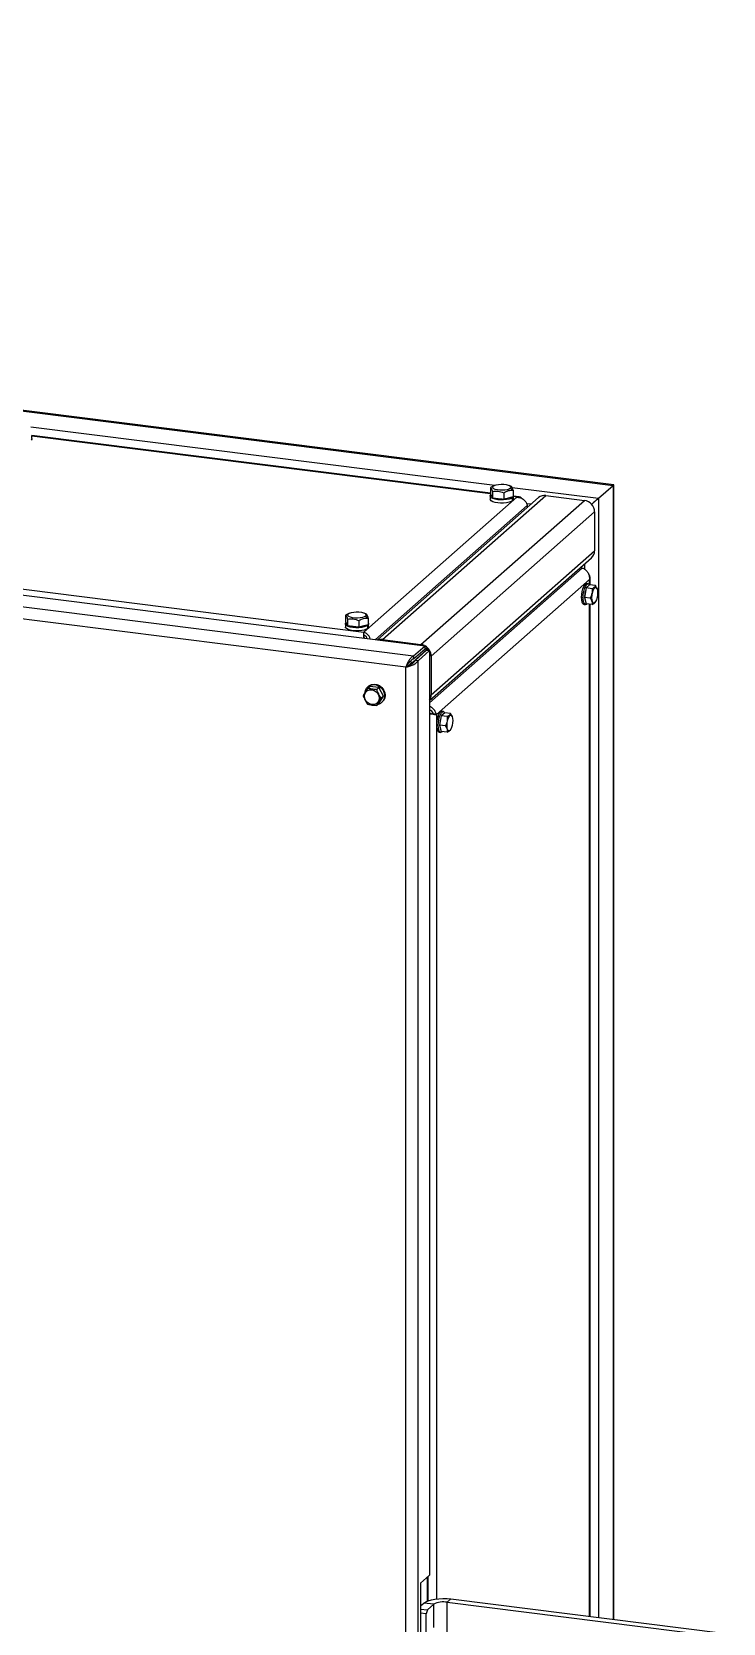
# Paper-space layout '_Dimetrico' of a CAD drawing. Header units: millimetres. Extents: x -872 to 994, y -625 to 651.
# Drawn here: x 664 to 993, y -107 to 651 of the extents above; entities that cross this region are included whole.
import ezdxf

# ---------------------------------------------------------------- set-up
doc = ezdxf.new("R2010")
doc.units = ezdxf.units.MM

psp = doc.layouts.new('_Dimetrico')

# ---------------------------------------------------------------- linework, layer by layer
at = {"color": 7, "linetype": 'Continuous', "lineweight": 25}
for p, q in [((-771.48, 650.64), (940.33, 434.97)), ((940.64, 435.27), (-770.47, 650.85)), ((-869.72, 569.94), (845.44, 353.85)), ((-864.24, 574.77), (850.92, 358.68)), ((841.71, 348.47), (-869.16, 564.02)), ((663.15, 462.91), (884.1, 435.07)), ((881.99, 431.29), (663.71, 458.79)), ((663.71, 457.23), (663.71, 458.74)), ((882, 430.99), (663.71, 458.49)), ((883.33, 434.65), (881.99, 434.03)), ((883.28, 434.62), (881.99, 434.03)), ((881.99, 434.03), (881.99, 431.01)), ((882.92, 432.13), (882.92, 429.11)), ((883.92, 435), (883.3, 434.73)), ((891.97, 434.52), (890.86, 435)), ((891.49, 433.59), (892.79, 432.67)), ((892.32, 434.04), (933.4, 428.86)), ((892.79, 432.67), (892.79, 429.65)), ((933.4, 428.86), (940.33, 434.97)), ((940.33, 434.97), (940.33, -104.74)), ((940.67, -104.78), (940.67, 435.23)), ((821.65, 365.19), (894.48, 429.42)), ((827.27, 361.66), (899.5, 425.36)), ((904.93, 429.16), (828.24, 361.54)), ((830.58, 361.57), (908.36, 430.16)), ((848.92, 359.26), (926.7, 427.85)), ((881.89, 429.86), (881.89, 428.35)), ((881.99, 431.01), (882.92, 429.11)), ((882.92, 429.11), (888.32, 428.43)), ((888.32, 431.45), (888.32, 428.43)), ((888.32, 428.43), (892.79, 429.65)), ((892.53, 427.71), (892.53, 429.21)), ((895.53, 429.58), (892.89, 429.91)), ((892.89, 428.35), (892.89, 429.86)), ((894.48, 429.42), (892.89, 429.62)), ((899.12, 426.43), (901.49, 426.13)), ((899.5, 425.36), (899.5, 424.38)), ((908.36, 430.16), (926.7, 427.85)), ((933.4, 428.86), (933.4, -103.86)), ((853.78, 353.74), (931.56, 422.34)), ((931.56, 422.34), (931.56, 403.86)), ((853.78, 335.26), (931.56, 403.86)), ((582.18, 395.36), (821.65, 365.19)), ((852.99, 332.53), (930.14, 400.57)), ((925.69, 395.66), (852.99, 331.55)), ((925.69, 395.66), (924.71, 395.79)), ((926.7, 397.54), (926.7, 395.16)), ((929.09, 390.18), (856.26, 325.94)), ((929.18, 387.61), (927.54, 386.17)), ((928.52, 388.14), (927.77, 388.24)), ((929.09, 387.71), (929.09, 390.18)), ((931.98, 387.26), (929.18, 387.61)), ((929.38, 387.59), (929.38, 391.2)), ((932.69, 385.76), (931.98, 387.26)), ((925.38, 381.72), (926.12, 381.62)), ((927.54, 386.17), (926.73, 381.68)), ((929.53, 381.33), (926.73, 381.68)), ((926.73, 381.68), (927.54, 378.63)), ((930.35, 385.82), (927.54, 386.17)), ((930.31, 381.54), (929.53, 381.33)), ((931.82, 379.32), (932.02, 379.67)), ((932.76, 385.56), (932.7, 385.77)), ((814.39, 373.85), (813.05, 373.23)), ((814.34, 373.82), (813.05, 373.23)), ((813.05, 373.23), (813.05, 370.21)), ((813.98, 371.33), (813.98, 368.31)), ((814.98, 374.2), (814.35, 373.93)), ((823.02, 373.72), (821.91, 374.2)), ((822.55, 372.79), (823.85, 371.87)), ((823.85, 371.87), (823.85, 368.85)), ((926.52, 378.31), (927.27, 378.22)), ((930.35, 378.28), (927.54, 378.63)), ((929.09, -103.32), (929.09, 378.44)), ((929.38, -103.36), (929.38, 378.4)), ((812.95, 369.06), (812.95, 367.55)), ((813.05, 370.21), (813.98, 368.31)), ((813.98, 368.31), (819.38, 367.63)), ((819.38, 370.65), (819.38, 367.63)), ((819.38, 367.63), (823.85, 368.85)), ((821.65, 364.59), (821.65, 365.19)), ((823.59, 366.9), (823.59, 368.41)), ((823.95, 367.55), (823.95, 369.06)), ((821.78, 363.13), (821.93, 362.33)), ((830.58, 361.57), (848.92, 359.26)), ((851.94, 357.02), (845.01, 350.91)), ((845.44, 353.85), (850.92, 358.68)), ((845.44, 352.43), (850.92, 357.26)), ((846.11, 351.68), (851.59, 356.51)), ((847.51, 351.5), (852.99, 356.34)), ((850.81, 357.17), (851.94, 357.02)), ((850.92, 357.26), (850.92, 358.68)), ((852.25, 357.32), (850.92, 357.49)), ((851.59, 356.51), (852.99, 356.34)), ((851.94, 357.02), (851.94, 356.47)), ((852.28, 356.43), (852.28, 357.28)), ((852.99, 356.34), (852.99, -83.76)), ((842.24, 348.94), (841.71, 348.47)), ((841.71, -621.68), (841.71, 348.47)), ((843.63, 351.09), (845.01, 350.91)), ((845.01, 350.91), (845.01, 350.43)), ((845.44, 353.85), (845.44, 352.43)), ((847.51, 351.5), (846.11, 351.68)), ((847.51, -622.97), (847.51, 351.5)), ((853.78, 353.74), (853.78, 335.26)), ((822, 334.63), (821.37, 334.89)), ((823.53, 338.39), (824.59, 339.32)), ((823.9, 339.43), (823.62, 339.18)), ((828.91, 338.78), (824.59, 339.32)), ((827.85, 337.84), (828.91, 338.78)), ((831.07, 334.73), (828.91, 338.78)), ((828.91, 331.23), (831.07, 334.73)), ((829.02, 333.74), (830.01, 333.8)), ((830.01, 333.8), (831.07, 334.73)), ((827.85, 330.3), (828.91, 331.23)), ((830.23, 331.68), (830.52, 331.93)), ((831.13, 332.61), (830.52, 331.93)), ((831.13, 332.61), (830.84, 332.36)), ((855.66, 326.02), (856.26, 325.94)), ((856.26, 325.94), (856.26, -95)), ((860.23, 326.81), (858.6, 325.37)), ((859.57, 327.34), (858.83, 327.43)), ((863.04, 326.46), (860.23, 326.81)), ((863.75, 324.96), (863.04, 326.46)), ((856.43, 320.91), (857.18, 320.82)), ((858.6, 325.37), (857.78, 320.88)), ((860.59, 320.53), (857.78, 320.88)), ((857.78, 320.88), (858.6, 317.83)), ((861.41, 325.02), (858.6, 325.37)), ((861.36, 320.74), (860.59, 320.53)), ((862.88, 318.52), (863.08, 318.87)), ((863.82, 324.76), (863.76, 324.97)), ((857.58, 317.51), (858.32, 317.42)), ((861.41, 317.48), (858.6, 317.83)), ((852.99, -83.76), (848.75, -87.5)), ((848.75, -87.5), (848.75, -181.78)), ((851.94, -84.68), (851.94, -96.02)), ((852.28, -95.89), (852.28, -84.39)), ((848.75, -98.34), (850.32, -96.96)), ((854.99, -97.55), (850.32, -96.96)), ((851.99, -100.2), (854.99, -97.55)), ((854.99, -108.59), (854.99, -97.55)), ((863.21, -95.02), (861.44, -96.58)), ((861.44, -162.58), (861.44, -96.58)), ((861.44, -96.58), (990.99, -112.9)), ((863.21, -95.02), (992.76, -111.34)), ((848.75, -99.79), (851.99, -100.2)), ((851.46, -102.08), (848.75, -101.74)), ((851.99, -100.2), (851.46, -102.08)), ((851.46, -165.25), (851.46, -102.08))]:
    psp.add_line(p, q, dxfattribs=at)
at = {"color": 7, "linetype": 'Continuous', "lineweight": 25, "flags": 128}
for points in [[(663.71, 457.23), (663.68, 457.04), (663.36, 456.58)], [(891.49, 433.59), (890.89, 433.22), (890, 432.93), (888.9, 432.73), (887.68, 432.64), (886.44, 432.68), (885.27, 432.82), (884.27, 433.07), (883.53, 433.41), (883.1, 433.8), (883.01, 434.22), (883.28, 434.62)], [(883.28, 434.62), (883.89, 434.99), (884.77, 435.28), (885.87, 435.48), (887.09, 435.56), (888.34, 435.53), (889.51, 435.38), (890.5, 435.13), (891.25, 434.8), (891.68, 434.41), (891.76, 433.99), (891.49, 433.59)], [(892.53, 427.71), (891.85, 427.28), (890.87, 426.93), (889.65, 426.68), (888.28, 426.54), (886.84, 426.53), (885.44, 426.64), (884.18, 426.86), (883.13, 427.19), (882.38, 427.6), (881.96, 428.06), (881.89, 428.35)], [(892.53, 429.21), (891.85, 428.79), (890.87, 428.44), (889.65, 428.19), (888.28, 428.05), (886.84, 428.04), (885.44, 428.15), (884.18, 428.37), (883.13, 428.7), (882.38, 429.11), (881.96, 429.57), (881.92, 430.04), (882.24, 430.51)], [(892.79, 430.21), (892.82, 430.16), (892.86, 429.68), (892.53, 429.21)], [(892.89, 428.35), (892.86, 428.17), (892.53, 427.71)], [(925.38, 381.72), (925.45, 383.11), (925.66, 384.51), (925.99, 385.82), (926.41, 386.92), (926.89, 387.72), (927.4, 388.16), (927.77, 388.24)], [(926.12, 381.62), (926.2, 383.01), (926.4, 384.42), (926.73, 385.72), (927.16, 386.82), (927.64, 387.63), (928.14, 388.07), (928.63, 388.12), (929.05, 387.76), (929.15, 387.59)], [(930.31, 381.54), (930.37, 382.69), (930.56, 383.84), (930.85, 384.88), (931.22, 385.71), (931.63, 386.25), (932.04, 386.44), (932.41, 386.26), (932.71, 385.74), (932.9, 384.92), (932.96, 383.88)], [(926.52, 378.31), (926.41, 378.34), (925.99, 378.69), (925.66, 379.41), (925.45, 380.45), (925.38, 381.72)], [(928, 378.57), (927.64, 378.29), (927.16, 378.25), (926.73, 378.6), (926.4, 379.32), (926.2, 380.36), (926.12, 381.62)], [(932.96, 383.88), (932.9, 382.73), (932.71, 381.58), (932.41, 380.53), (932.04, 379.71), (931.63, 379.17), (931.22, 378.98), (930.85, 379.16), (930.56, 379.68), (930.37, 380.5), (930.31, 381.54)], [(822.55, 372.79), (821.95, 372.42), (821.06, 372.13), (819.96, 371.93), (818.74, 371.84), (817.49, 371.87), (816.33, 372.02), (815.33, 372.27), (814.59, 372.61), (814.15, 373), (814.07, 373.41), (814.34, 373.82)], [(814.34, 373.82), (814.94, 374.18), (815.83, 374.48), (816.93, 374.68), (818.15, 374.76), (819.4, 374.73), (820.57, 374.58), (821.56, 374.33), (822.31, 374), (822.74, 373.61), (822.82, 373.19), (822.55, 372.79)], [(823.59, 366.9), (822.91, 366.48), (821.93, 366.13), (820.71, 365.88), (819.33, 365.74), (817.9, 365.73), (816.5, 365.84), (815.24, 366.06), (814.19, 366.39), (813.43, 366.8), (813.02, 367.26), (812.95, 367.55)], [(823.59, 368.41), (822.91, 367.99), (821.93, 367.64), (820.71, 367.39), (819.33, 367.25), (817.9, 367.24), (816.5, 367.34), (815.24, 367.57), (814.19, 367.9), (813.43, 368.31), (813.02, 368.76), (812.97, 369.24), (813.3, 369.71)], [(823.85, 369.41), (823.87, 369.36), (823.92, 368.88), (823.59, 368.41)], [(823.95, 367.55), (823.92, 367.37), (823.59, 366.9)], [(830.58, 361.57), (829.63, 361.59), (828.84, 361.46)], [(850.66, 358.71), (849.87, 359.04), (848.92, 359.26)], [(822, 334.63), (822.17, 335.7), (822.67, 336.62), (823.45, 337.31), (824.43, 337.69), (825.51, 337.72), (826.6, 337.41), (827.58, 336.79), (828.35, 335.91), (828.85, 334.86), (829.02, 333.74)], [(829.02, 333.74), (828.85, 332.67), (828.35, 331.75), (827.58, 331.06), (826.6, 330.68), (825.51, 330.65), (824.43, 330.96), (823.45, 331.58), (822.67, 332.46), (822.17, 333.51), (822, 334.63)], [(822.29, 336.6), (822.45, 337.36), (823.01, 338.5)], [(823.01, 338.5), (823.89, 339.4), (825.02, 339.98), (826.3, 340.18), (827.63, 340.01), (828.9, 339.46), (830.02, 338.58), (830.88, 337.45), (831.42, 336.16), (831.6, 334.81), (831.4, 333.51), (830.84, 332.36)], [(823.9, 339.43), (824.17, 339.65), (825.3, 340.23), (826.58, 340.43), (827.91, 340.26), (829.18, 339.71), (830.3, 338.83), (831.16, 337.7), (831.71, 336.41), (831.89, 335.06), (831.69, 333.76), (831.13, 332.61)], [(856.43, 320.91), (856.5, 322.31), (856.71, 323.71), (857.04, 325.01), (857.47, 326.11), (857.95, 326.92), (858.45, 327.36), (858.83, 327.43)], [(857.18, 320.82), (857.25, 322.21), (857.46, 323.62), (857.79, 324.92), (858.21, 326.02), (858.7, 326.82), (859.2, 327.27), (859.68, 327.31), (860.11, 326.96), (860.21, 326.79)], [(857.58, 317.51), (857.47, 317.54), (857.04, 317.89), (856.71, 318.61), (856.5, 319.65), (856.43, 320.91)], [(859.06, 317.77), (858.7, 317.49), (858.21, 317.44), (857.79, 317.8), (857.46, 318.52), (857.25, 319.55), (857.18, 320.82)], [(861.36, 320.74), (861.43, 321.89), (861.62, 323.04), (861.91, 324.08), (862.28, 324.91), (862.69, 325.45), (863.1, 325.63), (863.47, 325.46), (863.76, 324.93), (863.95, 324.11), (864.02, 323.08)], [(864.02, 323.08), (863.95, 321.93), (863.76, 320.77), (863.47, 319.73), (863.1, 318.9), (862.69, 318.37), (862.28, 318.18), (861.91, 318.36), (861.62, 318.88), (861.43, 319.7), (861.36, 320.74)], [(850.32, -96.96), (851.19, -96.37), (852.38, -95.86), (853.86, -95.43), (855.56, -95.1), (857.41, -94.89), (859.36, -94.81), (861.31, -94.85), (863.21, -95.02)]]:
    psp.add_lwpolyline(points, dxfattribs=at)
at = {"color": 7, "linetype": 'Continuous', "lineweight": 25}
for centre, radius, start, end in [((887.27, 438.07), 9.54, 253.87026, 271.76823), ((888.33, 434.49), 5.88, 278.48866, 292.02756), ((907.75, 425.87), 4.33, 81.84159, 130.66121), ((925.89, 422.23), 5.68, 1.05871, 81.76054), ((927.23, 403.79), 4.33, 312.15804, 0.97766), ((934.95, 382.28), 8.12, 159.24756, 180.22751), ((818.33, 377.29), 9.57, 254.00835, 271.75546), ((819.38, 373.69), 5.88, 278.48866, 292.02756), ((848.09, 353.63), 5.69, 1.10044, 60.14782), ((849.33, 335.22), 4.45, 325.29935, 0.59222), ((827.61, 334.66), 3.97, 281.26344, 324.57956), ((866, 321.48), 8.12, 159.24756, 180.22751), ((859.6, -106.25), 9.84, 79.22613, 117.8883)]:
    psp.add_arc(centre, radius, start, end, dxfattribs=at)
for points, knots in [([(881.99, 434.03), (882.14, 433.92), (882.45, 433.71), (882.76, 432.66), (882.92, 432.13)], [0, 0, 0, 0, 0.499067, 1, 1, 1, 1]), ([(882.92, 432.13), (883.82, 432.23), (885.62, 432.42), (887.42, 431.77), (888.32, 431.45)], [0, 0, 0, 0, 0.499863, 1, 1, 1, 1]), ([(888.32, 431.45), (889.06, 431.86), (890.55, 432.69), (892.04, 432.68), (892.79, 432.67)], [0, 0, 0, 0, 0.499067, 1, 1, 1, 1]), ([(892.79, 432.67), (892.63, 433.2), (892.32, 434.25), (892.01, 434.46), (891.86, 434.57)], [0, 0, 0, 0, 0.4990672, 1, 1, 1, 1]), ([(940.33, 434.97), (940.49, 435.11), (940.7, 435.3), (940.64, 435.24), (940.62, 435.23)], [0, 0, 0, 0, 0.7556922, 1, 1, 1, 1]), ([(940.63, 435.24), (940.64, 435.25), (940.65, 435.26), (940.45, 435.08), (940.33, 434.97)], [0, 0, 0, 0, 0.413361, 1, 1, 1, 1]), ([(896.94, 428.7), (896.85, 428.82), (896.48, 429.33), (895.63, 429.69), (894.86, 429.51), (894.48, 429.42)], [0, 0, 0, 0, 0.12862, 0.56431, 1, 1, 1, 1]), ([(933.4, 428.86), (933.19, 428.68), (932.74, 428.28), (931.57, 427.25), (930.65, 426.44), (930.15, 426), (930.13, 425.98)], [0, 0, 0, 0, 0.282461, 0.6084541, 0.982085, 1, 1, 1, 1]), ([(930.13, 425.98), (930.47, 426.28), (931.16, 426.89), (932.11, 427.73), (932.92, 428.43), (933.25, 428.73), (933.4, 428.86)], [0, 0, 0, 0, 0.262146, 0.536573, 0.780924, 1, 1, 1, 1]), ([(929.09, 390.18), (929.23, 390.55), (929.5, 391.29), (929.25, 392.17), (928.79, 392.61), (928.68, 392.7)], [0, 0, 0, 0, 0.43569, 0.87138, 1, 1, 1, 1]), ([(931.98, 387.26), (931.88, 387), (931.67, 386.48), (930.79, 386.04), (930.35, 385.82)], [0, 0, 0, 0, 0.500142, 1, 1, 1, 1]), ([(930.35, 385.82), (930.38, 385.05), (930.44, 383.51), (929.84, 382.06), (929.53, 381.33)], [0, 0, 0, 0, 0.499067, 1, 1, 1, 1]), ([(929.53, 381.33), (929.84, 380.8), (930.44, 379.74), (930.38, 378.77), (930.35, 378.28)], [0, 0, 0, 0, 0.499067, 1, 1, 1, 1]), ([(930.35, 378.28), (930.81, 378.49), (931.5, 378.83), (931.69, 379.22), (931.76, 379.36)], [0, 0, 0, 0, 0.652621, 1, 1, 1, 1]), ([(813.05, 373.23), (813.2, 373.12), (813.51, 372.91), (813.82, 371.86), (813.98, 371.33)], [0, 0, 0, 0, 0.499067, 1, 1, 1, 1]), ([(813.98, 371.33), (814.88, 371.43), (816.68, 371.62), (818.48, 370.97), (819.38, 370.65)], [0, 0, 0, 0, 0.499863, 1, 1, 1, 1]), ([(819.38, 370.65), (820.12, 371.06), (821.61, 371.89), (823.1, 371.87), (823.85, 371.87)], [0, 0, 0, 0, 0.499067, 1, 1, 1, 1]), ([(823.85, 371.87), (823.69, 372.39), (823.38, 373.45), (823.07, 373.66), (822.91, 373.77)], [0, 0, 0, 0, 0.4990672, 1, 1, 1, 1]), ([(821.65, 365.19), (821.62, 364.92), (821.57, 364.37), (821.54, 363.26), (821.62, 362.52), (821.64, 362.37)], [0, 0, 0, 0, 0.442884, 0.885768, 1, 1, 1, 1]), ([(824.74, 361.98), (824.59, 362.4), (824.23, 363.41), (823.09, 364.6), (822.13, 364.99), (821.65, 365.19)], [0, 0, 0, 0, 0.270129, 0.635064, 1, 1, 1, 1]), ([(821.78, 363.13), (821.74, 363.37), (821.68, 363.74), (821.66, 364.13), (821.65, 364.38), (821.65, 364.5), (821.65, 364.59)], [0, 0, 0, 0, 0.438238, 0.669658, 0.786084, 1, 1, 1, 1]), ([(823.29, 362.16), (823.27, 362.22), (823.12, 362.68), (822.53, 363.32), (821.94, 363.62), (821.65, 363.77)], [0, 0, 0, 0, 0.070442, 0.535221, 1, 1, 1, 1]), ([(851.94, 357.02), (852.1, 357.16), (852.31, 357.35), (852.25, 357.29), (852.23, 357.28)], [0, 0, 0, 0, 0.755692, 1, 1, 1, 1]), ([(852.25, 357.29), (852.25, 357.3), (852.26, 357.3), (852.06, 357.13), (851.94, 357.02)], [0, 0, 0, 0, 0.413361, 1, 1, 1, 1]), ([(843.24, 349.35), (843.41, 349.5), (843.88, 349.91), (844.53, 350.48), (844.86, 350.77), (845.01, 350.91)], [0, 0, 0, 0, 0.229155, 0.635597, 1, 1, 1, 1]), ([(845.01, 350.91), (844.8, 350.73), (844.36, 350.33), (843.63, 349.69), (843.24, 349.35)], [0, 0, 0, 0, 0.468317, 1, 1, 1, 1]), ([(823.53, 338.39), (823.11, 337.75), (822.26, 336.47), (821.67, 335.41), (821.37, 334.89)], [0, 0, 0, 0, 0.499067, 1, 1, 1, 1]), ([(821.37, 334.89), (821.67, 334.16), (822.26, 332.7), (823.11, 331.46), (823.53, 330.84)], [0, 0, 0, 0, 0.499067, 1, 1, 1, 1]), ([(827.85, 337.84), (827.07, 337.88), (825.5, 337.95), (824.19, 338.24), (823.53, 338.39)], [0, 0, 0, 0, 0.500142, 1, 1, 1, 1]), ([(830.01, 333.8), (829.59, 334.41), (828.74, 335.65), (828.15, 337.11), (827.85, 337.84)], [0, 0, 0, 0, 0.499067, 1, 1, 1, 1]), ([(827.85, 330.3), (828.15, 330.83), (828.74, 331.88), (829.59, 333.16), (830.01, 333.8)], [0, 0, 0, 0, 0.499067, 1, 1, 1, 1]), ([(823.53, 330.84), (824.19, 330.7), (825.5, 330.4), (827.07, 330.33), (827.85, 330.3)], [0, 0, 0, 0, 0.499858, 1, 1, 1, 1]), ([(856.26, 325.94), (856.13, 326.45), (855.87, 327.47), (854.68, 328.77), (853.64, 329.55), (853.01, 329.66), (852.99, 329.67)], [0, 0, 0, 0, 0.3296804, 0.6593609, 0.9890413, 1, 1, 1, 1]), ([(854.85, 326.12), (854.74, 326.43), (854.52, 327.06), (853.81, 327.82), (853.21, 328.08), (852.99, 328.18)], [0, 0, 0, 0, 0.3888396, 0.7776791, 1, 1, 1, 1]), ([(852.99, 326.76), (853.09, 326.72), (853.57, 326.52), (853.94, 326.42), (854.23, 326.33)], [0, 0, 0, 0, 0.204399, 1, 1, 1, 1]), ([(852.99, 326.4), (853.3, 326.33), (854.19, 326.1), (855.44, 325.96), (855.98, 325.95), (856.26, 325.94)], [0, 0, 0, 0, 0.209911, 0.604956, 1, 1, 1, 1]), ([(855.66, 326.02), (855.58, 326.03), (855.36, 326.06), (854.89, 326.14), (854.46, 326.26), (854.23, 326.33)], [0, 0, 0, 0, 0.2140688, 0.5614503, 1, 1, 1, 1]), ([(863.04, 326.46), (862.93, 326.2), (862.72, 325.67), (861.85, 325.24), (861.41, 325.02)], [0, 0, 0, 0, 0.500142, 1, 1, 1, 1]), ([(861.41, 325.02), (861.44, 324.25), (861.5, 322.71), (860.89, 321.26), (860.59, 320.53)], [0, 0, 0, 0, 0.499067, 1, 1, 1, 1]), ([(860.59, 320.53), (860.89, 320), (861.5, 318.94), (861.44, 317.96), (861.41, 317.48)], [0, 0, 0, 0, 0.499067, 1, 1, 1, 1]), ([(861.41, 317.48), (861.86, 317.69), (862.56, 318.02), (862.75, 318.42), (862.81, 318.56)], [0, 0, 0, 0, 0.652621, 1, 1, 1, 1])]:
    psp.add_open_spline(points, degree=3, knots=knots, dxfattribs=at)
for points in [[(894.48, 429.42), (895.1, 429.35), (896.34, 429.2), (897.93, 428.22), (899.11, 426.87), (899.37, 425.87), (899.5, 425.36)], [(925.69, 395.66), (926.17, 395.47), (927.14, 395.08), (928.33, 393.75), (929.1, 392.05), (929.09, 390.8), (929.09, 390.18)], [(845.44, 353.85), (845.06, 353.62), (844.28, 353.17), (843.22, 351.79), (842.32, 350.13), (841.91, 349.02), (841.71, 348.47)], [(841.71, 348.47), (842.28, 348.6), (843.44, 348.86), (845.19, 349.55), (846.69, 350.44), (847.24, 351.15), (847.51, 351.5)], [(845.44, 352.43), (845.13, 352.29), (844.49, 352), (843.6, 351.11), (842.82, 350.02), (842.43, 349.3), (842.24, 348.94)], [(842.24, 348.94), (842.62, 349.09), (843.39, 349.38), (844.56, 350.02), (845.56, 350.79), (845.93, 351.38), (846.11, 351.68)]]:
    psp.add_open_spline(points, degree=3, dxfattribs=at)

doc.saveas('drawing.dxf')
